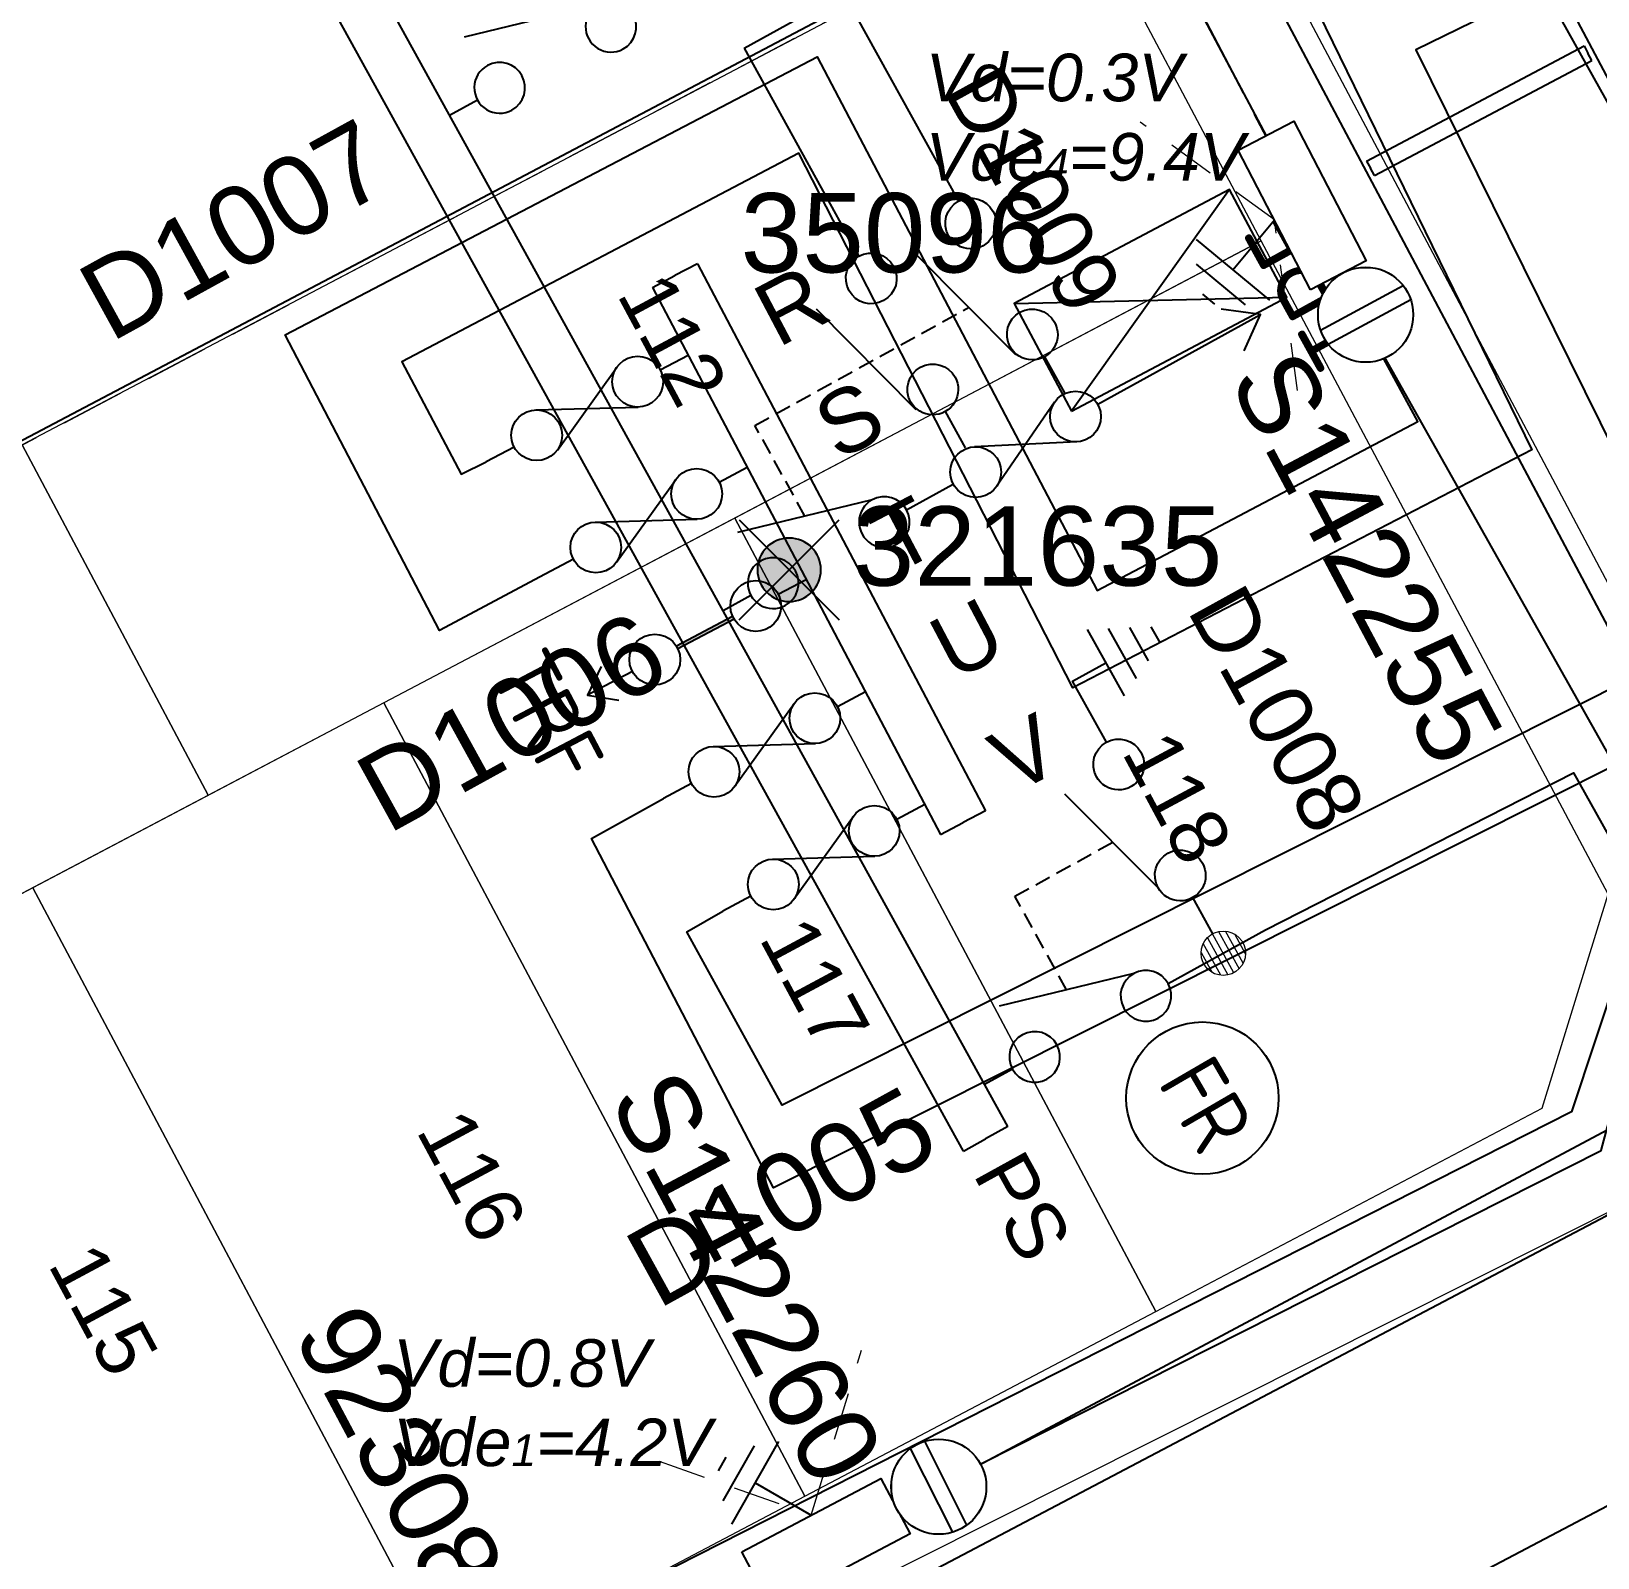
# Model space of a CAD drawing. Header units: metres. Extents: x 303173 to 305738, y 6269065 to 6269981.
# Drawn here: x 303804.84 to 303854.2, y 6269547.45 to 6269595.55 of the extents above; entities that cross this region are included whole.
import ezdxf
from ezdxf.enums import TextEntityAlignment as Align

# ---------------------------------------------------------------- set-up
doc = ezdxf.new("R2010")
doc.units = ezdxf.units.M
for name, pattern in [('A', [0]), ('Cable Exist UG', [8.2, 4, -1.2, 1.8, -1.2]), ('CENTERX2', [4, 2.5, -0.5, 0.5, -0.5]), ('Dash', [5, 3, -2]), ('DASHED', [0.75, 0.5, -0.25]), ('IE Trench LV', [6.5, 5, -1.5]), ('IECLAUG', [3, 2, -1])]:
    doc.linetypes.add(name, pattern=pattern)
doc.layers.add('_User kerb', color=7, linetype='Continuous', transparency=0.4)
for name, color, linetype in [('_User Poles removed', 7, 'Continuous'), ('_User_service', 7, 'Continuous'), ('Duct_SP_NEW', 7, 'Continuous'), ('Equip_HV_NEW', 7, 'Continuous'), ('Equip_LV_NEW', 7, 'Continuous'), ('Mains_HV_NEW_U72', 7, 'Continuous'), ('Mains_HV_NEW_U97', 7, 'Continuous'), ('Mains_LV_NEW_T84', 7, 'Continuous'), ('Notes', 7, 'Continuous'), ('Notes_LV_MISC', 7, 'Continuous'), ('Notes_SP_MISC', 7, 'Continuous'), ('Sub_LV_EXT', 7, 'Continuous'), ('Sub_LV_NEW', 7, 'Continuous'), ('Sub_SP_NEW', 7, 'Continuous'), ('SupportsUG_SP_LV_NEW', 7, 'Continuous'), ('SupportsUG_SP_LV_SL_NEW', 7, 'Continuous'), ('Trench_SP_NEW', 7, 'Continuous')]:
    doc.layers.add(name, color=color, linetype=linetype)
doc.layers.add('Cadastre Developer_SP_NEW', color=7, linetype='Continuous', lineweight=5)
doc.layers.add('Features_HIDE', color=7, linetype='Continuous', plot=False)
doc.styles.add('ARIAL', font='arial.ttf', dxfattribs={"height": 2})
doc.styles.add('iecARIAL', font='arial.ttf', dxfattribs={"height": 2})
doc.styles.add('iecISOCP', font='isocp.shx')
doc.styles.add('IESYMBOL1', font='isocp.shx')
doc.styles.add('LotNum', font='isocp.shx', dxfattribs={"height": 1.8})
doc.styles.add('POLE_LABEL', font='arial.ttf')
doc.styles.get("Standard").update_dxf_attribs({"font": 'arial.ttf'})
doc.styles.add('SWG_LABEL', font='arial.ttf')
doc.styles.add('SWITCH_LABEL', font='arial.ttf', dxfattribs={"height": 2.5})
doc.linetypes.add('Cable New UG', pattern='A,7,-0.25,["x",Standard,S=2,R=0,X=0.2,Y=-0.8],-2.1', length=9.35)
doc.linetypes.add('IE Trench HV', pattern='A,7,-0.2,["/",Standard,S=3,R=0,X=0.6,Y=-1.4],-2.5', length=9.7)
doc.linetypes.add('IECLCABS2', pattern='A,7,-3,["//",Standard,S=1.5,R=0,X=-2.54,Y=-0.8],-0.001', length=10.001)
doc.linetypes.add('IECLCABX1', pattern='A,7,-0.25,["x",Standard,S=2,R=0,X=0.2,Y=-0.8],-2.1', length=9.35)

# ---------------------------------------------------------------- blocks, each defined once
blk = doc.blocks.new('*U109')
for tag, height, flags, p in [('ASSET_NUM', 2.5, 8, (2, 4)), ('STREET_CODE', 0.2, 9, (1.5, 2)), ('OWNED_BY', 0.2, 9, (1.5, 1.8)), ('OPERATED_BY', 0.2, 9, (1.5, 1.6)), ('MAINTAINED_BY', 0.2, 9, (1.5, 1.4)), ('STATE', 0.2, 9, (1.5, 1.2)), ('SUPPORT_TYPE', 0.2, 9, (1.5, 1)), ('USAGE', 0.2, 9, (1.5, 0.8)), ('LEGEND', 0.2, 9, (1.5, 0.6)), ('PARENT', 0.2, 9, (1.5, 0.4)), ('SUBURB', 0.2, 9, (1.5, 0.2)), ('STREETNAME', 0.2, 9, (1.5, 0)), ('LOCATION', 0.2, 9, (1.5, -0.2)), ('NOTES', 0.2, 9, (1.5, -0.4)), ('Z', 0.2, 1, (1.5, -0.6))]:
    blk.add_attdef(tag, text='', height=height, dxfattribs=dict(flags=flags)).set_placement(p, align=Align.MIDDLE_LEFT)
blk.add_wipeout([(-3.443, -1.81), (-2.431, 3.036), (-0.493, 2.631), (-1.504, -2.214)])
at = {"lineweight": -3}
blk.add_lwpolyline([(-3.443, -1.81), (-2.431, 3.036), (-0.493, 2.631), (-1.504, -2.214)], close=True, dxfattribs=at)
blk = doc.blocks.new('COLUMN_NEW')
for tag, height, flags, p in [('ASSET_NUM', 2.5, 8, (2, 2)), ('STREETNAME', 0.2, 9, (1.5, -2)), ('LOCATION', 0.2, 9, (1.5, -2.2)), ('NOTES', 0.2, 9, (1.5, -2.4)), ('Z', 0.2, 1, (1.5, -2.8)), ('LABEL_ALIGNMENT', 0.2, 9, (1.5, -2.6))]:
    blk.add_attdef(tag, text='', height=height, dxfattribs=dict(flags=flags)).set_placement(p, align=Align.MIDDLE_LEFT)
blk.add_wipeout([(-1.485, -1.485), (1.485, -1.485), (1.485, 1.485), (-1.485, 1.485)])
at = {"lineweight": -3}
blk.add_lwpolyline([(-1.485, -1.485), (1.485, -1.485), (1.485, 1.485), (-1.485, 1.485)], close=True, dxfattribs=at)
at = {"style": 'POLE_LABEL', "flags": 9}
blk.add_attdef('STRUCTURE_PLANT_NUMBER', text='', height=0.2, dxfattribs=at).set_placement((1.5, 0.242), align=Align.MIDDLE_LEFT)
at = {"flags": 9}
for tag, p in [('STREET_CODE', (1.5, 0)), ('OWNED_BY', (1.5, -0.4)), ('COLUMN_TYPE', (1.5, -0.2)), ('OPERATED_BY', (1.5, -0.6)), ('STATE', (1.5, -1)), ('MAINTAINED_BY', (1.5, -0.8)), ('USAGE', (1.5, -1.2)), ('LEGEND', (1.5, -1.4)), ('SUBURB', (1.5, -1.8)), ('PARENT', (1.5, -1.6))]:
    blk.add_attdef(tag, text='', height=0.2, dxfattribs=at).set_placement(p, align=Align.MIDDLE_LEFT)
blk = doc.blocks.new('*U111')
for tag, flags, p in [('STREETNAME', 9, (1.5, 0)), ('LOCATION', 9, (1.5, -0.2)), ('NOTES', 9, (1.5, -0.4)), ('Z', 1, (1.5, -0.6))]:
    blk.add_attdef(tag, text='', height=0.2, dxfattribs=dict(flags=flags)).set_placement(p, align=Align.MIDDLE_LEFT)
blk.add_wipeout([(-1.836, 3.429), (3.017, 2.454), (2.627, 0.513), (-2.226, 1.487)])
at = {"lineweight": -3}
blk.add_lwpolyline([(-1.836, 3.429), (3.017, 2.454), (2.627, 0.513), (-2.226, 1.487)], close=True, dxfattribs=at)
for tag, height, flags, p in [('ASSET_NUM', 2.5, 8, (2, 4)), ('STREET_CODE', 0.2, 9, (1.5, 2)), ('OWNED_BY', 0.2, 9, (1.5, 1.8)), ('OPERATED_BY', 0.2, 9, (1.5, 1.6)), ('MAINTAINED_BY', 0.2, 9, (1.5, 1.4)), ('STATE', 0.2, 9, (1.5, 1.2)), ('SUPPORT_TYPE', 0.2, 9, (1.5, 1)), ('USAGE', 0.2, 9, (1.5, 0.8)), ('LEGEND', 0.2, 9, (1.5, 0.6)), ('PARENT', 0.2, 9, (1.5, 0.4)), ('SUBURB', 0.2, 9, (1.5, 0.2))]:
    blk.add_attdef(tag, text='', height=height, dxfattribs=dict(flags=flags)).set_placement(p, align=Align.MIDDLE_LEFT)
blk = doc.blocks.new('SUB_PADMOUNT_NEW')
for p, q in [((-3.84, 1.92), (3.84, -1.92)), ((3.84, 1.92), (-3.84, -1.92))]:
    blk.add_line(p, q)
blk.add_lwpolyline([(-3.84, -1.92), (3.84, -1.92), (3.84, 1.92), (-3.84, 1.92)], close=True)
for tag, height, flags, p in [('ASSET_NUM', 3.5, 8, (2, 2)), ('STREET_CODE', 0.2, 9, (1.5, 0)), ('OPERATING_VOLTAGE', 0.2, 9, (1.5, -0.4)), ('NO_PHASES', 0.2, 9, (1.5, -0.2)), ('ORIENTATION', 0.2, 9, (1.5, -0.6)), ('OWNED_BY', 0.2, 9, (1.5, -0.8)), ('OPERATED_BY', 0.2, 9, (1.5, -1)), ('CONSTRUCTED_VOLTAGE', 0.2, 9, (1.5, -1.4)), ('MAINTAINED_BY', 0.2, 9, (1.5, -1.2)), ('SECONDARY_VOLTAGE', 0.2, 9, (1.5, -1.6)), ('STATE', 0.2, 9, (1.5, -1.8)), ('PARENT', 0.2, 9, (1.5, -2)), ('SUBSTATION_TYPE', 0.2, 9, (1.5, -2.2)), ('USAGE', 0.2, 9, (1.5, -2.4)), ('SUBURB', 0.2, 9, (1.5, -2.8)), ('STREETNAME', 0.2, 9, (1.5, -3)), ('LEGEND', 0.2, 9, (1.5, -2.6)), ('LOCATION', 0.2, 9, (1.5, -3.2)), ('NOTES', 0.2, 9, (1.5, -3.4)), ('Z', 0.2, 1, (1.5, -3.6))]:
    blk.add_attdef(tag, text='', height=height, dxfattribs=dict(flags=flags)).set_placement(p, align=Align.MIDDLE_LEFT)
blk = doc.blocks.new('TX_LINK_NEW')
h = blk.add_hatch(color=256)
edge = h.paths.add_edge_path()
edge.add_line((2.598, 0.05), (4.601, 0.05))
edge.add_arc((5.4, 0.011), 0.8, 177.2353, 184.4027)
edge.add_line((4.602, -0.05), (2.598, -0.05))
edge.add_arc((1.8, 0), 0.8, 356.4167, 363.5833)
blk.add_line((7.2, 0.013), (7.798, 0.013))
for points in [[(6.998, -0.587), (7.798, 0.013), (6.998, 0.613)], [(1, 0), (0, 0)], [(2.598, 0.05), (4.601, 0.05)], [(6.2, 0.013), (7.2, 0.013)], [(2.598, -0.05), (4.602, -0.05)]]:
    blk.add_lwpolyline(points)
for centre in [(1.8, 0), (5.4, 0.011)]:
    blk.add_circle(centre, 0.8)
for centre, start, end in [((1.8, 0), 356.4167, 3.5833), ((5.4, 0.011), 177.2353, 184.4027)]:
    blk.add_arc(centre, 0.8, start, end)
at = {"style": 'IESYMBOL1'}
blk.add_text('TRF', height=2, rotation=90, dxfattribs=at).set_placement((9.238, 0.013), align=Align.MIDDLE_CENTER)
at = {"flags": 1}
blk.add_attdef('Z', (0, 0), '', height=0.2, dxfattribs=at)
at = {"layer": 'Sub_LV_EXT', "flags": 1}
for tag, p in [('USAGE', (2.14, -1.142)), ('ORIENTATION', (2.14, -1.527)), ('NOTES', (2.14, -3.066))]:
    blk.add_attdef(tag, p, '', height=0.2, dxfattribs=at)
blk = doc.blocks.new('LV_UG_DFUSE_CLOSED_NEW')
for points in [[(5.04, 0.726), (2.156, -0.717)], [(5.049, -0.707), (2.156, 0.717)], [(1, 0), (0, 0)], [(6.2, 0.013), (7.2, 0.013)]]:
    blk.add_lwpolyline(points)
for centre in [(1.8, 0), (5.4, 0.011)]:
    blk.add_circle(centre, 0.8)
for tag, flags, p in [('ACTUAL_STATUS', 9, (1.5, 0)), ('CONSTRUCTED_VOLTAGE', 9, (1.5, -0.2)), ('NO_PHASES', 9, (1.5, -0.4)), ('OPERATED_BY', 9, (1.5, -0.6)), ('OWNED_BY', 9, (1.5, -1)), ('MAINTAINED_BY', 9, (1.5, -0.8)), ('OPERATING_VOLTAGE', 9, (1.5, -1.2)), ('ORIENTATION', 9, (1.5, -1.4)), ('STATE', 9, (1.5, -1.6)), ('SWITCH_TYPE', 9, (1.5, -1.8)), ('USAGE', 9, (1.5, -2)), ('Z', 1, (1.5, -2.4)), ('NOTES', 9, (1.5, -2.2))]:
    blk.add_attdef(tag, text='', height=0.2, dxfattribs=dict(flags=flags)).set_placement(p, align=Align.MIDDLE_LEFT)
blk = doc.blocks.new('*U88')
at = {"layer": 'Sub_LV_NEW'}
for p, q in [((-1.6, 0), (-1.6, 19.483)), ((-1.6, 19.483), (-0.8, 19.483)), ((0, 19.483), (-0.8, 19.483)), ((0, 0), (0, 19.483)), ((-1.6, 0), (-0.8, 0)), ((0, 0), (-0.8, 0))]:
    blk.add_line(p, q, dxfattribs=at)
blk = doc.blocks.new('SWGR_LV_FFIFF_NEW')
at = {"layer": 'Equip_LV_NEW'}
for name, p in [('*U88', (0, 0)), ('LV_UG_DFUSE_CLOSED_NEW', (0, 18.409)), ('LV_UG_DFUSE_CLOSED_NEW', (0, 14.396)), ('TX_LINK_NEW', (0, 10.4)), ('LV_UG_DFUSE_CLOSED_NEW', (0, 6.406)), ('LV_UG_DFUSE_CLOSED_NEW', (0, 2.411))]:
    blk.add_blockref(name, p, dxfattribs=at)
at = {"layer": 'Equip_LV_NEW', "char_height": 2, "width": 1.13185, "attachment_point": 1, "rotation": 180, "style": 'iecARIAL'}
for s, insert in [('V', (-2.608, 17.448)), ('U', (-2.601, 13.415)), ('T', (-2.524, 9.581)), ('S', (-2.608, 5.571)), ('R', (-2.601, 1.538))]:
    blk.add_mtext(s, dxfattribs=dict(at, insert=insert))
blk = doc.blocks.new('SWG_SIE_TRF_NOES_NEW')
for p, q in [((7.008, 0.801), (2.793, 1.949)), ((14.679, 0), (20.536, -0.004))]:
    blk.add_line(p, q)
at = {"linetype": 'DASHED'}
blk.add_lwpolyline([(4.901, 1.375), (4.901, 4.638), (12.609, 4.638)], dxfattribs=at)
for points in [[(2.998, -0.79, 1), (3.002, 0.81, 1)], [(6.998, -0.798, 1), (7.002, 0.801, 1)]]:
    blk.add_lwpolyline(points, format="xyb", close=True)
for points in [[(19.536, -0.753), (20.536, -0.004), (19.536, 0.747)], [(2.2, 0.011), (1.2, 0.011)], [(7.8, 0), (9.453, 0)]]:
    blk.add_lwpolyline(points)
at = {"flags": 1}
blk.add_attdef('Z', (0, 0), '', height=0.2, dxfattribs=at)
at = {"style": 'SWITCH_LABEL', "flags": 9}
blk.add_attdef('STREET_CODE', text='', height=0.2, dxfattribs=at).set_placement((0, -0.2), align=Align.MIDDLE_LEFT)
at = {"flags": 9}
for tag, p in [('ORIENTATION', (0, -0.4)), ('SUBURB', (0, -1)), ('USAGE', (0, -0.8)), ('PARENT', (0, -0.6)), ('STREETNAME', (0, -1.2)), ('LOCATION', (0, -1.4)), ('OWNED_BY', (0.004, -1.886)), ('NOTES', (0, -1.6)), ('OPERATED_BY', (-0.002, -2.108)), ('MAINTAINED_BY', (-0.003, -2.315))]:
    blk.add_attdef(tag, text='', height=0.2, dxfattribs=at).set_placement(p, align=Align.MIDDLE_LEFT)
blk = doc.blocks.new('SWG_FUSE_NEW')
for points in [[(1.151, 0.718), (4.044, -0.706)], [(1.16, -0.715), (4.044, 0.727)]]:
    blk.add_lwpolyline(points)
for centre in [(0.8, -0.001), (4.4, 0.01)]:
    blk.add_circle(centre, 0.8)
blk = doc.blocks.new('SWG_SIE_TRF_NEW')
at = {"linetype": 'CENTERX2'}
blk.add_blockref('SWG_SIE_TRF_NOES_NEW', (0, 0), dxfattribs=at)
at = {"linetype": 'CENTERX2', "rotation": 180}
blk.add_blockref('SWG_FUSE_NEW', (14.679, 0), dxfattribs=at)
at = {"style": 'IESYMBOL1'}
blk.add_text('TRF', height=2.5, rotation=89.9826, dxfattribs=at).set_placement((22.515, -0.055), align=Align.MIDDLE_CENTER)
blk = doc.blocks.new('FAULT_INDIC_SE')
blk.add_circle((0, 0), 2.4)
at = {"insert": (-1.152, 1.002), "char_height": 2, "width": 2.70423, "attachment_point": 1, "style": 'iecISOCP'}
blk.add_mtext('FR', dxfattribs=at)
blk = doc.blocks.new('SWG_SIE_SU_NEW')
blk.add_line((5.808, 0.79), (1.594, 1.938))
at = {"linetype": 'A', "lineweight": 0}
for p, q in [((8.18, -0.584), (8.181, 0.562)), ((8.381, 0.659), (8.379, -0.682)), ((8.579, -0.712), (8.581, 0.688)), ((8.781, 0.659), (8.779, -0.683)), ((8.98, -0.588), (8.981, 0.564)), ((7.981, 0.347), (7.98, -0.368)), ((9.181, 0.351), (9.18, -0.376))]:
    blk.add_line(p, q, dxfattribs=at)
at = {"linetype": 'DASHED'}
blk.add_lwpolyline([(3.701, 1.364), (3.701, 4.733), (7.222, 4.733)], dxfattribs=at)
for points in [[(1.798, -0.802, 1), (1.802, 0.798, 1)], [(5.798, -0.81, 1), (5.802, 0.79, 1)]]:
    blk.add_lwpolyline(points, format="xyb", close=True)
for points in [[(1, 0), (0, 0)], [(6.6, -0.012), (10.1, -0.012)]]:
    blk.add_lwpolyline(points)
at = {"linetype": 'A', "lineweight": 0}
blk.add_circle((8.582, -0.012), 0.7, dxfattribs=at)
at = {"style": 'SWG_LABEL', "flags": 8}
blk.add_attdef('ASSET_NUM', text='', height=2.5, rotation=179.9544, dxfattribs=at).set_placement((-2.4, 0.012), align=Align.MIDDLE_LEFT)
at = {"flags": 1}
blk.add_attdef('Z', (0, 0), '', height=0.2, dxfattribs=at)
at = {"style": 'SWITCH_LABEL', "flags": 9}
blk.add_attdef('STREET_CODE', text='', height=0.2, dxfattribs=at).set_placement((0, 0), align=Align.MIDDLE_LEFT)
at = {"flags": 9}
for tag, p in [('ORIENTATION', (0, -0.2)), ('PARENT', (0, -0.4)), ('SUBURB', (0, -0.8)), ('STREETNAME', (0, -1)), ('USAGE', (0, -0.6)), ('LOCATION', (0, -1.2)), ('NOTES', (0, -1.4)), ('OPERATED_BY', (-0.013, -1.84)), ('OWNED_BY', (-0.007, -1.617)), ('MAINTAINED_BY', (-0.015, -2.047))]:
    blk.add_attdef(tag, text='', height=0.2, dxfattribs=at).set_placement(p, align=Align.MIDDLE_LEFT)
blk = doc.blocks.new('SWG_SIE_TRS_ES_1_NEW')
for p, q in [((-6.103, 4.327), (-1.804, 5.547)), ((-6.103, 0.747), (-1.804, 1.966)), ((5.301, -2.29), (7.701, -2.285)), ((5.603, -2.89), (7.403, -2.886)), ((5.904, -3.489), (7.104, -3.486)), ((6.205, -4.088), (6.805, -4.087))]:
    blk.add_line(p, q)
for points in [[(-5.789, 2.759, -1), (-5.793, 4.359, -1)], [(-1.789, 2.767, -1), (-1.793, 4.367, -1)], [(-5.789, -0.821, -1), (-5.793, 0.779, -1)], [(-1.789, -0.813, -1), (-1.793, 0.787, -1)]]:
    blk.add_lwpolyline(points, format="xyb", close=True)
for points in [[(-6.591, 3.558), (-7.891, 3.558)], [(6.501, 3.569), (-0.991, 3.569)], [(6.501, 3.569), (6.501, -2.288)], [(-6.591, -0.023), (-7.891, -0.023)], [(6.501, -0.012), (-0.991, -0.012)]]:
    blk.add_lwpolyline(points)
at = {"flags": 1}
blk.add_attdef('Z', (0, 0), '', height=0.2, dxfattribs=at)
at = {"style": 'SWITCH_LABEL', "flags": 9}
blk.add_attdef('STREET_CODE', text='', height=0.2, dxfattribs=at).set_placement((0, -0.2), align=Align.MIDDLE_LEFT)
at = {"flags": 9}
for tag, p in [('ORIENTATION', (0, -0.4)), ('SUBURB', (0, -1)), ('USAGE', (0, -0.8)), ('PARENT', (0, -0.6)), ('STREETNAME', (0, -1.2)), ('LOCATION', (0, -1.4)), ('OPERATED_BY', (0.005, -2.026)), ('NOTES', (0, -1.6)), ('OWNED_BY', (0.012, -1.804)), ('MAINTAINED_BY', (0.004, -2.233))]:
    blk.add_attdef(tag, text='', height=0.2, dxfattribs=at).set_placement(p, align=Align.MIDDLE_LEFT)
at = {"style": 'SWG_LABEL', "flags": 8}
blk.add_attdef('ASSET_NUM', text='', height=2.5, dxfattribs=at).set_placement((-1.812, -2.264), align=Align.MIDDLE_CENTER)
blk = doc.blocks.new('SWG_SIE_ES_NEW')
for p, q in [((-5.793, 0.779), (-1.793, 1.926)), ((0.012, -1.212), (2.412, -1.207)), ((0.313, -1.811), (2.113, -1.807)), ((0.614, -2.41), (1.814, -2.408)), ((0.915, -3.01), (1.515, -3.008))]:
    blk.add_line(p, q)
for points in [[(-5.789, -0.821, -1), (-5.793, 0.779, -1)], [(-1.789, -0.813, -1), (-1.793, 0.787, -1)]]:
    blk.add_lwpolyline(points, format="xyb", close=True)
for points in [[(-6.591, -0.023), (-7.891, -0.023)], [(-0.991, -0.012), (1.212, -0.012), (1.212, -1.209)]]:
    blk.add_lwpolyline(points)
at = {"flags": 1}
blk.add_attdef('Z', (0, 0), '', height=0.2, dxfattribs=at)
at = {"style": 'SWITCH_LABEL', "flags": 9}
blk.add_attdef('STREET_CODE', text='', height=0.2, dxfattribs=at).set_placement((0, -0.2), align=Align.MIDDLE_LEFT)
at = {"flags": 9}
for tag, p in [('ORIENTATION', (0, -0.4)), ('SUBURB', (0, -1)), ('USAGE', (0, -0.8)), ('PARENT', (0, -0.6)), ('STREETNAME', (0, -1.2)), ('LOCATION', (0, -1.4)), ('OPERATED_BY', (-0.003, -2.005)), ('OWNED_BY', (0.004, -1.783)), ('NOTES', (0, -1.6)), ('MAINTAINED_BY', (-0.004, -2.212))]:
    blk.add_attdef(tag, text='', height=0.2, dxfattribs=at).set_placement(p, align=Align.MIDDLE_LEFT)
at = {"style": 'ARIAL', "flags": 8}
blk.add_attdef('ASSET_NUM', text='', height=2, dxfattribs=at).set_placement((14.296, -5.086), align=Align.MIDDLE_RIGHT)
blk = doc.blocks.new('*U158')
for p, q in [((-1.6, 0), (-1.6, 57.55)), ((-1.6, 57.55), (-0.8, 57.55)), ((0, 57.55), (-0.8, 57.55)), ((0, 0), (0, 57.55)), ((-1.6, 0), (-0.8, 0)), ((0, 0), (-0.8, 0))]:
    blk.add_line(p, q)
at = {"style": 'ARIAL'}
blk.add_attdef('SWG_TYPE', text='', height=1.8, rotation=90, dxfattribs=at).set_placement((-0.8, 58.295), align=Align.MIDDLE_LEFT)
blk.add_attdef('SUB_TYPE', text='', height=1.8, rotation=90, dxfattribs=at).set_placement((-0.8, -0.757), align=Align.MIDDLE_RIGHT)
blk = doc.blocks.new('Earth')
for p, q in [((0, -2.044), (0, 0)), ((-1.5, -2.044), (1.5, -2.044)), ((-1, -2.644), (1, -2.644)), ((-0.25, -3.244), (0.25, -3.244))]:
    blk.add_line(p, q)
blk = doc.blocks.new('*U130')
for tag, flags, p in [('ACTUAL_STATUS', 9, (1.5, 0)), ('CONSTRUCTED_VOLTAGE', 9, (1.5, -0.2)), ('NO_PHASES', 9, (1.5, -0.4)), ('OPERATING_VOLTAGE', 9, (1.5, -0.6)), ('ORIENTATION', 9, (1.5, -0.8)), ('STATE', 9, (1.5, -1)), ('SWITCH_TYPE', 9, (1.5, -1.2)), ('USAGE', 9, (1.5, -1.4)), ('OWNED_BY', 9, (1.5, -1.8)), ('OPERATED_BY', 9, (1.5, -2)), ('NOTES', 9, (1.5, -1.6)), ('MAINTAINED_BY', 9, (1.5, -2.2)), ('NUMBER_OF_PHASES', 9, (1.5, -2.4)), ('TYPE', 9, (1.5, -2.6)), ('Z', 1, (1.5, -2.8))]:
    blk.add_attdef(tag, text='', height=0.2, dxfattribs=dict(flags=flags)).set_placement(p, align=Align.MIDDLE_LEFT)
blk.add_wipeout([(-3.651, -3.553), (-3.656, -3.74), (-3.636, -3.927), (-3.594, -4.11), (-3.529, -4.286), (-3.443, -4.453), (-3.336, -4.607), (-3.211, -4.747), (-3.069, -4.87), (-2.913, -4.974), (-2.746, -5.058), (-2.569, -5.12), (-2.385, -5.16), (-2.198, -5.176), (-2.011, -5.169), (-1.826, -5.138), (-1.646, -5.084), (-1.474, -5.008), (-1.314, -4.912), (-1.166, -4.796), (-1.035, -4.662), (-0.921, -4.513), (-0.826, -4.351), (-0.753, -4.178), (-0.702, -3.997), (-0.674, -3.812), (-0.67, -3.624), (-0.689, -3.438), (-0.731, -3.255), (-0.796, -3.079), (-0.882, -2.912), (-0.989, -2.758), (-1.114, -2.618), (-1.256, -2.495), (-1.412, -2.391), (-1.58, -2.307), (-1.757, -2.245), (-1.94, -2.205), (-2.127, -2.189), (-2.314, -2.196), (-2.499, -2.227), (-2.679, -2.281), (-2.851, -2.356), (-3.012, -2.453), (-3.159, -2.569), (-3.291, -2.703), (-3.405, -2.852), (-3.499, -3.014), (-3.572, -3.187), (-3.623, -3.367)])
for p, q in [((-1.02, -4.654), (-2.923, -2.389)), ((-1.402, -4.975), (-3.306, -2.711))]:
    blk.add_line(p, q)
blk.add_circle((-2.163, -3.682), 1.5)
blk = doc.blocks.new('*U131')
for tag, flags, p in [('ACTUAL_STATUS', 9, (1.5, 0)), ('CONSTRUCTED_VOLTAGE', 9, (1.5, -0.2)), ('NO_PHASES', 9, (1.5, -0.4)), ('OPERATING_VOLTAGE', 9, (1.5, -0.6)), ('ORIENTATION', 9, (1.5, -0.8)), ('STATE', 9, (1.5, -1)), ('SWITCH_TYPE', 9, (1.5, -1.2)), ('USAGE', 9, (1.5, -1.4)), ('OWNED_BY', 9, (1.5, -1.8)), ('OPERATED_BY', 9, (1.5, -2)), ('NOTES', 9, (1.5, -1.6)), ('MAINTAINED_BY', 9, (1.5, -2.2)), ('NUMBER_OF_PHASES', 9, (1.5, -2.4)), ('TYPE', 9, (1.5, -2.6)), ('Z', 1, (1.5, -2.8))]:
    blk.add_attdef(tag, text='', height=0.2, dxfattribs=dict(flags=flags)).set_placement(p, align=Align.MIDDLE_LEFT)
blk.add_wipeout([(-2.077, -2.191), (-2.264, -2.192), (-2.45, -2.216), (-2.632, -2.264), (-2.806, -2.334), (-2.97, -2.425), (-3.121, -2.536), (-3.257, -2.665), (-3.376, -2.811), (-3.476, -2.969), (-3.555, -3.14), (-3.612, -3.318), (-3.646, -3.503), (-3.657, -3.69), (-3.644, -3.877), (-3.608, -4.061), (-3.549, -4.24), (-3.468, -4.409), (-3.367, -4.567), (-3.246, -4.711), (-3.109, -4.838), (-2.957, -4.948), (-2.792, -5.037), (-2.617, -5.106), (-2.435, -5.151), (-2.249, -5.174), (-2.061, -5.173), (-1.875, -5.148), (-1.694, -5.101), (-1.519, -5.031), (-1.356, -4.94), (-1.204, -4.828), (-1.068, -4.699), (-0.949, -4.554), (-0.85, -4.395), (-0.771, -4.225), (-0.714, -4.046), (-0.679, -3.862), (-0.669, -3.675), (-0.681, -3.487), (-0.718, -3.303), (-0.776, -3.125), (-0.857, -2.956), (-0.959, -2.798), (-1.079, -2.654), (-1.216, -2.526), (-1.369, -2.417), (-1.534, -2.327), (-1.708, -2.259), (-1.89, -2.213)])
for p, q in [((-3.433, -4.48), (-1.225, -2.512)), ((-3.1, -4.853), (-0.892, -2.885))]:
    blk.add_line(p, q)
blk.add_circle((-2.163, -3.682), 1.5)
blk = doc.blocks.new('POLE_EXT')
blk.add_hatch(color=256).paths.add_polyline_path([(-1, 0, 1), (1, 0, 1)])
blk.add_lwpolyline([(-1, 0, 1), (1, 0, 1)], format="xyb", close=True)
for tag, height, flags, p in [('pNumber', 2.5, 8, (-17.84, 2.067)), ('OWNED_BY', 0.2, 9, (1.355, -0.4)), ('SPECIAL_USE', 0.2, 9, (1.355, -0.8)), ('STATE', 0.2, 9, (1.355, -1)), ('PARENT', 0.2, 9, (1.355, -0.6)), ('cLV', 0.2, 9, (1.355, -1.4)), ('USAGE', 0.2, 9, (1.355, -1.2)), ('cHV', 0.2, 9, (1.355, -2)), ('hDepth', 0.2, 9, (1.355, -1.6)), ('hDia', 0.2, 9, (1.355, -1.8)), ('LBRACKET', 0.2, 9, (1.355, -2.2)), ('LExisting', 0.2, 9, (1.355, -2.4)), ('LANTNUMBER', 0.2, 9, (1.355, -2.6)), ('LOther', 0.2, 9, (1.355, -2.8)), ('LRemove', 0.2, 9, (1.355, -3)), ('cLinedev', 0.2, 9, (1.355, -3.4)), ('LEGEND', 0.2, 9, (1.355, -3.2)), ('pExisting', 0.2, 9, (1.355, -3.8)), ('LOCATION', 0.2, 9, (1.355, -3.6)), ('PFNUMBER', 0.2, 9, (1.355, -4)), ('pFooting', 0.2, 9, (1.355, -4.4)), ('NEWPFNUMBER', 0.2, 9, (1.355, -4.2)), ('pNew', 0.2, 9, (1.355, -4.6)), ('pRelocate', 0.2, 9, (1.355, -5)), ('pRemove', 0.2, 9, (1.355, -5.2)), ('pReplace', 0.2, 9, (1.355, -5.4)), ('pStay', 0.2, 9, (1.355, -5.6)), ('pType', 0.2, 9, (1.355, -5.8)), ('cspan', 0.2, 9, (1.355, -6)), ('STREETNAME', 0.2, 9, (1.355, -6.2)), ('SUBURB', 0.2, 9, (1.355, -6.4)), ('NOTES', 0.2, 9, (1.355, -6.6)), ('MAINTAINED_BY', 0.2, 9, (1.355, -6.814)), ('OPERATED_BY', 0.2, 9, (1.355, -7.014))]:
    blk.add_attdef(tag, text='', height=height, dxfattribs=dict(flags=flags)).set_placement(p, align=Align.MIDDLE_LEFT)
at = {"style": 'POLE_LABEL'}
for tag, height, flags, p in [('ASSET_NUM', 2.5, 8, (2, 2)), ('STRUCTURE_PLANT_NUMBER', 0.2, 9, (1.355, 0.028)), ('STREET_CODE', 0.2, 9, (1.355, -0.2))]:
    blk.add_attdef(tag, text='', height=height, dxfattribs=dict(at, flags=flags)).set_placement(p, align=Align.MIDDLE_LEFT)
at = {"flags": 1}
blk.add_attdef('Z', (1.355, -7.328), '', height=0.2, dxfattribs=at)
blk = doc.blocks.new('POLE_DEL')
h = blk.add_hatch(color=256)
edge = h.paths.add_edge_path()
edge.add_arc((0, 0), 1, 180, 360)
edge.add_arc((0, 0), 1, 0, 180)
for p, q in [((-1.575, 1.575), (1.575, -1.575)), ((-1.575, -1.575), (1.575, 1.575))]:
    blk.add_line(p, q)
blk.add_lwpolyline([(-1, 0, 1), (1, 0, 1)], format="xyb", close=True)
for tag, height, flags, p in [('pNumber', 2.5, 8, (0, 2.067)), ('OWNED_BY', 0.2, 9, (0, -0.4)), ('SPECIAL_USE', 0.2, 9, (0, -0.6)), ('STATE', 0.2, 9, (0, -0.8)), ('USAGE', 0.2, 9, (0, -1)), ('cLV', 0.2, 9, (0, -1.2)), ('hDepth', 0.2, 9, (0, -1.4)), ('cHV', 0.2, 9, (0, -1.8)), ('hDia', 0.2, 9, (0, -1.6)), ('LBRACKET', 0.2, 9, (0, -2)), ('LExisting', 0.2, 9, (0, -2.2)), ('LANTNUMBER', 0.2, 9, (0, -2.4)), ('LOther', 0.2, 9, (0, -2.6)), ('LRemove', 0.2, 9, (0, -2.8)), ('LEGEND', 0.2, 9, (0, -3)), ('cLinedev', 0.2, 9, (0, -3.2)), ('pExisting', 0.2, 9, (0, -3.4)), ('pFooting', 0.2, 9, (0, -4)), ('PFNUMBER', 0.2, 9, (0, -3.6)), ('NEWPFNUMBER', 0.2, 9, (0, -3.8)), ('pNew', 0.2, 9, (0, -4.2)), ('pRelocate', 0.2, 9, (0, -4.6)), ('pRemove', 0.2, 9, (0, -4.8)), ('pReplace', 0.2, 9, (0, -5)), ('pStay', 0.2, 9, (0, -5.2)), ('pType', 0.2, 9, (0, -5.4)), ('cspan', 0.2, 9, (0, -5.6)), ('SUBURB', 0.2, 9, (0, -5.8)), ('STREETNAME', 0.2, 9, (0, -6)), ('LOCATION', 0.2, 9, (0, -6.2)), ('NOTES', 0.2, 9, (0, -6.4))]:
    blk.add_attdef(tag, text='', height=height, dxfattribs=dict(flags=flags)).set_placement(p, align=Align.MIDDLE_LEFT)
at = {"flags": 1}
blk.add_attdef('Z', (0, 0), '', height=0.2, dxfattribs=at)
at = {"style": 'POLE_LABEL', "flags": 9}
blk.add_attdef('STREET_CODE', text='', height=0.2, dxfattribs=at).set_placement((0, -0.2), align=Align.MIDDLE_LEFT)
at = {"layer": 'Features_HIDE', "style": 'POLE_LABEL', "flags": 8}
blk.add_attdef('ASSET_NUM', text='', height=2.5, dxfattribs=at).set_placement((2, 2), align=Align.MIDDLE_LEFT)

msp = doc.modelspace()

# ---------------------------------------------------------------- linework, layer by layer
at = {"layer": '_User_service', "color": 170, "linetype": 'Dash', "lineweight": 9, "ltscale": 0.5}
msp.add_lwpolyline([(303844.741, 6269584.231), (303844.008, 6269589.606), (303839.777, 6269592.691)], dxfattribs=at)
at = {"layer": 'Cadastre Developer_SP_NEW', "linetype": 'IECLAUG', "flags": 128}
msp.add_lwpolyline([(303771.378, 6269565.043), (303837.738, 6269599.99), (303819.585, 6269634.196), (303797.553, 6269622.593), (303752.963, 6269599.886), (303771.378, 6269565.043)], dxfattribs=at)
at = {"layer": 'Cadastre Developer_SP_NEW', "flags": 128}
for points in [[(303810.418, 6269571.475), (303843.598, 6269588.949), (303837.738, 6269599.99), (303804.558, 6269582.516), (303810.418, 6269571.475)], [(303840.278, 6269555.209), (303852.442, 6269561.615), (303854.524, 6269568.362), (303843.598, 6269588.949), (303827.008, 6269580.212), (303840.278, 6269555.209)], [(303777.238, 6269554.001), (303810.418, 6269571.475), (303804.558, 6269582.516), (303771.378, 6269565.043), (303777.238, 6269554.001)], [(303829.218, 6269549.384), (303840.278, 6269555.209), (303827.008, 6269580.212), (303815.948, 6269574.387), (303829.218, 6269549.384)], [(303818.158, 6269543.56), (303829.218, 6269549.384), (303815.948, 6269574.387), (303804.888, 6269568.563), (303818.158, 6269543.56)], [(303807.097, 6269537.735), (303818.158, 6269543.56), (303804.888, 6269568.563), (303793.828, 6269562.738), (303807.097, 6269537.735)]]:
    msp.add_lwpolyline(points, dxfattribs=at)
at = {"layer": 'Duct_SP_NEW'}
for p, q in [((303846.916, 6269591.462), (303853.769, 6269595.093)), ((303853.769, 6269595.093), (303853.891, 6269594.863)), ((303854.013, 6269594.634), (303853.891, 6269594.863)), ((303847.159, 6269591.002), (303854.013, 6269594.634)), ((303846.916, 6269591.462), (303847.037, 6269591.232)), ((303847.159, 6269591.002), (303847.037, 6269591.232))]:
    msp.add_line(p, q, dxfattribs=at)
at = {"layer": 'Features_HIDE', "linetype": 'Continuous'}
msp.add_lwpolyline([(303884.7, 6269560.94), (303958.148, 6269599.404), (303939.734, 6269634.541), (303913.42, 6269683.886), (303819.454, 6269634.695), (303837.762, 6269600.174), (303771.417, 6269565.186), (303797.871, 6269515.445), (303884.7, 6269560.94)], close=True, dxfattribs=at)
at = {"layer": 'Mains_HV_NEW_U72', "linetype": 'IECLCABX1', "flags": 128}
msp.add_lwpolyline([(303843.728, 6269567.232), (303853.437, 6269572.184), (303855.616, 6269568.28), (303853.372, 6269561.497), (303794.102, 6269531.424), (303797.038, 6269525.456), (303782.617, 6269517.932), (303779.461, 6269523.163), (303774.723, 6269523.32), (303765.674, 6269540.007), (303765.674, 6269540.007)], dxfattribs=at)
at = {"layer": 'Mains_LV_NEW_T84', "color": 6, "linetype": 'Cable New UG', "ltscale": 0.75, "flags": 128}
msp.add_lwpolyline([(303866.404, 6269742.128), (303887.3, 6269702.68), (303885.256, 6269698.177), (303891.528, 6269685.78), (303897.009, 6269683.644), (303903.358, 6269672.277), (303927.722, 6269626.304), (303936.004, 6269610.31), (303934.087, 6269603.065), (303908.401, 6269589.248), (303875.847, 6269572.428), (303868.37, 6269574.552), (303865.495, 6269577.601), (303861.496, 6269575.434), (303855.934, 6269586.361), (303855.831, 6269590.958), (303852.489, 6269596.946), (303848.464, 6269594.967), (303857.669, 6269576.358), (303828.503, 6269561.711), (303825.5, 6269567.167), (303826.63, 6269567.825)], dxfattribs=at)
at = {"layer": 'Mains_LV_NEW_T84', "color": 5, "linetype": 'Cable New UG', "ltscale": 0.75, "flags": 128}
for points in [[(303786.606, 6269699.871), (303817.132, 6269642.343), (303843.748, 6269592.259)], [(303821.036, 6269578.446), (303817.7, 6269576.669), (303812.84, 6269585.98), (303829.607, 6269594.744), (303838.425, 6269577.932), (303848.534, 6269583.255), (303846.025, 6269587.864)]]:
    msp.add_lwpolyline(points, dxfattribs=at)
at = {"layer": 'Mains_LV_NEW_T84', "color": 3, "linetype": 'Cable New UG', "ltscale": 0.75, "flags": 128}
msp.add_lwpolyline([(303857.889, 6269592.443), (303853.459, 6269600.375), (303845.398, 6269596.125), (303852.126, 6269582.358), (303837.66, 6269574.861), (303829.023, 6269591.714), (303816.52, 6269585.138), (303818.385, 6269581.592), (303819.175, 6269581.98)], dxfattribs=at)
at = {"layer": 'Mains_LV_NEW_T84', "color": 7, "linetype": 'Cable New UG', "ltscale": 0.75, "flags": 128}
msp.add_lwpolyline([(303833.759, 6269549.907), (303854.305, 6269560.281), (303856.631, 6269568.953), (303854.89, 6269572.5), (303828.223, 6269559.102), (303822.492, 6269570.117), (303824.76, 6269571.376)], dxfattribs=at)
at = {"layer": 'Trench_SP_NEW', "linetype": 'IE Trench LV', "ltscale": 0.5, "flags": 128}
msp.add_lwpolyline([(303732.833, 6269719.935), (303760.857, 6269734.731), (303769.474, 6269732.074), (303802.077, 6269671.536), (303844.969, 6269589.915)], dxfattribs=at)
at = {"layer": 'Trench_SP_NEW', "linetype": 'IE Trench HV', "ltscale": 0.5, "flags": 128}
msp.add_lwpolyline([(303771.244, 6269561.742), (303787.323, 6269531.183), (303791.047, 6269530.123), (303794.771, 6269529.062), (303854.495, 6269560.933), (303856.529, 6269569.217), (303846.025, 6269587.864)], dxfattribs=at)

# ---------------------------------------------------------------- block references
at = {"layer": '_User Poles removed'}
msp.add_blockref('POLE_DEL', (303828.721, 6269578.58), dxfattribs=at)
at = {"layer": 'Equip_HV_NEW', "linetype": 'CENTERX2'}
ref = msp.add_blockref('*U158', (303835.612, 6269561.034), dxfattribs=dict(at, rotation=28.89825173634278))
ref.add_attrib('SUB_TYPE', 'PS', dxfattribs={"layer": '0', "height": 1.8, "rotation": 298.8983, "style": 'ARIAL'}).set_placement((303835.278, 6269559.985), align=Align.MIDDLE_LEFT)
ref.add_attrib('SWG_TYPE', '8DJH', dxfattribs={"layer": '0', "height": 1.8, "rotation": 298.8983, "style": 'ARIAL'}).set_placement((303806.741, 6269611.683), align=Align.MIDDLE_RIGHT)
ref = msp.add_blockref('SWG_SIE_SU_NEW', (303818.023, 6269592.901), dxfattribs=dict(at, rotation=28.89825173634278))
ref.add_attrib('ASSET_NUM', 'D1007', dxfattribs={"layer": '0', "height": 2.5, "rotation": 28.8526, "style": 'SWG_LABEL'}).set_placement((303806.726, 6269586.816), align=Align.MIDDLE_LEFT)
ref = msp.add_blockref('SWG_SIE_TRS_ES_1_NEW', (303833.565, 6269591.055), dxfattribs=dict(at, rotation=118.8982517363428))
ref.add_attrib('ASSET_NUM', 'D1009', dxfattribs={"layer": '0', "height": 2, "rotation": 298.8983, "style": 'SWG_LABEL'}).set_placement((303836.423, 6269590.563), align=Align.MIDDLE_CENTER)
ref = msp.add_blockref('SWG_SIE_TRF_NEW', (303825.593, 6269576.702), dxfattribs=dict(at, rotation=28.89825173634278))
ref.add_attrib('ASSET_NUM', 'D1006', dxfattribs={"layer": '0', "height": 2.5, "rotation": 28.8526, "style": 'SWG_LABEL'}).set_placement((303815.466, 6269571.321), align=Align.MIDDLE_LEFT)
ref = msp.add_blockref('SWG_SIE_ES_NEW', (303838.227, 6269574.008), dxfattribs=dict(at, rotation=118.8982517363428))
ref.add_attrib('ASSET_NUM', 'D1008', dxfattribs={"layer": '0', "height": 2, "rotation": 298.8983, "style": 'ARIAL'}).set_placement((303846.092, 6269570.59), align=Align.MIDDLE_RIGHT)
ref = msp.add_blockref('SWG_SIE_SU_NEW', (303834.88, 6269562.361), dxfattribs=dict(at, rotation=28.89825173634278))
ref.add_attrib('ASSET_NUM', 'D1005', dxfattribs={"layer": '0', "height": 2.5, "rotation": 28.8526, "style": 'SWG_LABEL'}).set_placement((303823.966, 6269556.35), align=Align.MIDDLE_LEFT)
at = {"layer": 'Equip_HV_NEW', "linetype": 'CENTERX2', "rotation": 300.1823490659543}
msp.add_blockref('FAULT_INDIC_SE', (303841.742, 6269561.932), dxfattribs=at)
at = {"layer": 'Equip_LV_NEW', "linetype": 'IECLCABX1', "rotation": 207.7753725216423}
msp.add_blockref('SWGR_LV_FFIFF_NEW', (303824.415, 6269587.48), dxfattribs=at)
at = {"layer": 'Notes_SP_MISC'}
ref = msp.add_blockref('POLE_EXT', (303828.721, 6269578.58), dxfattribs=at)
ref.add_attrib('ASSET_NUM', '321635', dxfattribs={"layer": 'Features_HIDE', "height": 2.5, "style": 'POLE_LABEL'}).set_placement((303830.721, 6269579.33), align=Align.MIDDLE_LEFT)
at = {"layer": 'Sub_SP_NEW', "linetype": 'Cable Exist UG'}
ref = msp.add_blockref('SUB_PADMOUNT_NEW', (303840.107, 6269587.073), dxfattribs=dict(at, rotation=27.93793073704306))
ref.add_attrib('ASSET_NUM', '35096', dxfattribs={"layer": '0', "height": 2.5}).set_placement((303827.19, 6269589.201), align=Align.MIDDLE_LEFT)

# ---------------------------------------------------------------- texts
at = {"layer": 'Cadastre Developer_SP_NEW', "color": 2, "char_height": 1.8, "width": 2.52, "attachment_point": 2, "rotation": 298.2363, "style": 'LotNum'}
for s, insert in [('{\\fArial|b0|i0|c0|p34;\\C256;112}', (303825.851, 6269586.269)), ('{\\fArial|b0|i0|c0|p34;\\C256;118}', (303841.758, 6269571.838)), ('{\\fArial|b0|i0|c0|p34;\\C256;117}', (303830.332, 6269565.978)), ('{\\fArial|b0|i0|c0|p34;\\C256;116}', (303819.523, 6269559.918)), ('{\\fArial|b0|i0|c0|p34;\\C256;115}', (303807.923, 6269555.701))]:
    msp.add_mtext(s, dxfattribs=dict(at, insert=insert))
at = {"layer": 'Notes_LV_MISC', "color": 7, "char_height": 1.5, "attachment_point": 1}
for s, insert in [('{\\fArial|b0|i1|c0|p34;\\C5;Vd=0.3V\\C7;\\PVde\\H0.66667x;4\\H1.5x;=9.4V}', (303833.023, 6269594.845)), ('{\\fArial|b0|i1|c0|p34;\\C5;Vd=0.8V\\C7;\\PVde\\H0.66667x;1\\H1.5x;=4.2V}', (303816.242, 6269554.335))]:
    msp.add_mtext_dynamic_manual_height_columns(s, width=10.77678, gutter_width=4, heights=[0], dxfattribs=dict(at, insert=insert))

# ---------------------------------------------------------------- next in the draw order: block references
at = {"layer": 'Equip_LV_NEW', "linetype": 'Cable New UG', "rotation": 346.6967756096443}
msp.add_blockref('*U131', (303849.837, 6269589.704), dxfattribs=at)
at = {"layer": 'SupportsUG_SP_LV_NEW'}
ref = msp.add_blockref('*U111', (303830.819, 6269546.139), dxfattribs=dict(at, rotation=39.17683109592848))
ref.add_attrib('ASSET_NUM', 'S142260', dxfattribs={"layer": '0', "height": 2.5, "rotation": 298}).set_placement((303824.111, 6269562.473), align=Align.MIDDLE_LEFT)
at = {"layer": 'SupportsUG_SP_LV_SL_NEW'}
ref = msp.add_blockref('COLUMN_NEW', (303818.893, 6269541.862), dxfattribs=dict(at, rotation=297.4390446580863))
ref.add_attrib('ASSET_NUM', '923089', dxfattribs={"layer": 'Notes', "height": 2.5, "rotation": 298}).set_placement((303814.178, 6269555.075), align=Align.MIDDLE_LEFT)

# ---------------------------------------------------------------- next in the draw order: linework, layer by layer
at = {"layer": '_User kerb', "transparency": 33554585, "elevation": 2.725}
msp.add_lwpolyline([(303831.104, 6269657.348), (303887.885, 6269687.25, -0.412849), (303899.948, 6269683.516), (303937.754, 6269612.225, -0.399187), (303934.442, 6269600.352), (303877.274, 6269570.23, -0.411183), (303865.199, 6269573.953), (303827.349, 6269645.271, -0.413543)], format="xyb", close=True, dxfattribs=at)
at = {"layer": '_User_service', "color": 170, "linetype": 'Dash', "lineweight": 9, "ltscale": 0.5}
msp.add_lwpolyline([(303824.628, 6269550.489), (303829.419, 6269548.793), (303831.004, 6269553.986)], dxfattribs=at)

# ---------------------------------------------------------------- next in the draw order: block references
at = {"layer": 'Equip_LV_NEW', "linetype": 'Cable New UG', "rotation": 346.6967756096443}
msp.add_blockref('*U130', (303836.385, 6269552.772), dxfattribs=at)
at = {"layer": 'Notes_LV_MISC'}
for p, rotation in [((303844.008, 6269589.606), 320.2817235207007), ((303829.419, 6269548.793), 240.2439446763395)]:
    msp.add_blockref('Earth', p, dxfattribs=dict(at, rotation=rotation))

# ---------------------------------------------------------------- next in the draw order: linework, layer by layer
at = {"layer": '_User kerb', "transparency": 33554585}
for points in [[(303700.761, 6269685.281), (303782.858, 6269530.591, 0.416036), (303795.009, 6269526.908), (303854.269, 6269558.115, 0.417613), (303857.969, 6269570.297), (303775.931, 6269724.875)], [(303794.946, 6269507.637, -0.416036), (303798.784, 6269519.741), (303858.043, 6269550.949), (303881.049, 6269563.064), (303938.228, 6269593.161, -0.226003), (303945.925, 6269593.051, -0.226003)]]:
    msp.add_lwpolyline(points, format="xyb", dxfattribs=at)

# ---------------------------------------------------------------- next in the draw order: block references
at = {"layer": 'SupportsUG_SP_LV_NEW'}
ref = msp.add_blockref('*U109', (303846.671, 6269590.986), dxfattribs=dict(at, rotation=39.17683109592848))
ref.add_attrib('ASSET_NUM', 'S142255', dxfattribs={"layer": '0', "height": 2.5, "rotation": 298}).set_placement((303843.644, 6269585.143), align=Align.MIDDLE_LEFT)

# ---------------------------------------------------------------- next in the draw order: linework, layer by layer
at = {"layer": 'Mains_HV_NEW_U97', "linetype": 'IECLCABS2', "lineweight": 0, "flags": 128}
msp.add_lwpolyline([(303782.439, 6269511.498), (303782.888, 6269514.97), (303800.307, 6269524.016), (303797.52, 6269529.715), (303855.303, 6269558.722), (303859.233, 6269569.275), (303840.358, 6269604.886), (303826.597, 6269597.62)], dxfattribs=at)

doc.saveas('drawing.dxf')
